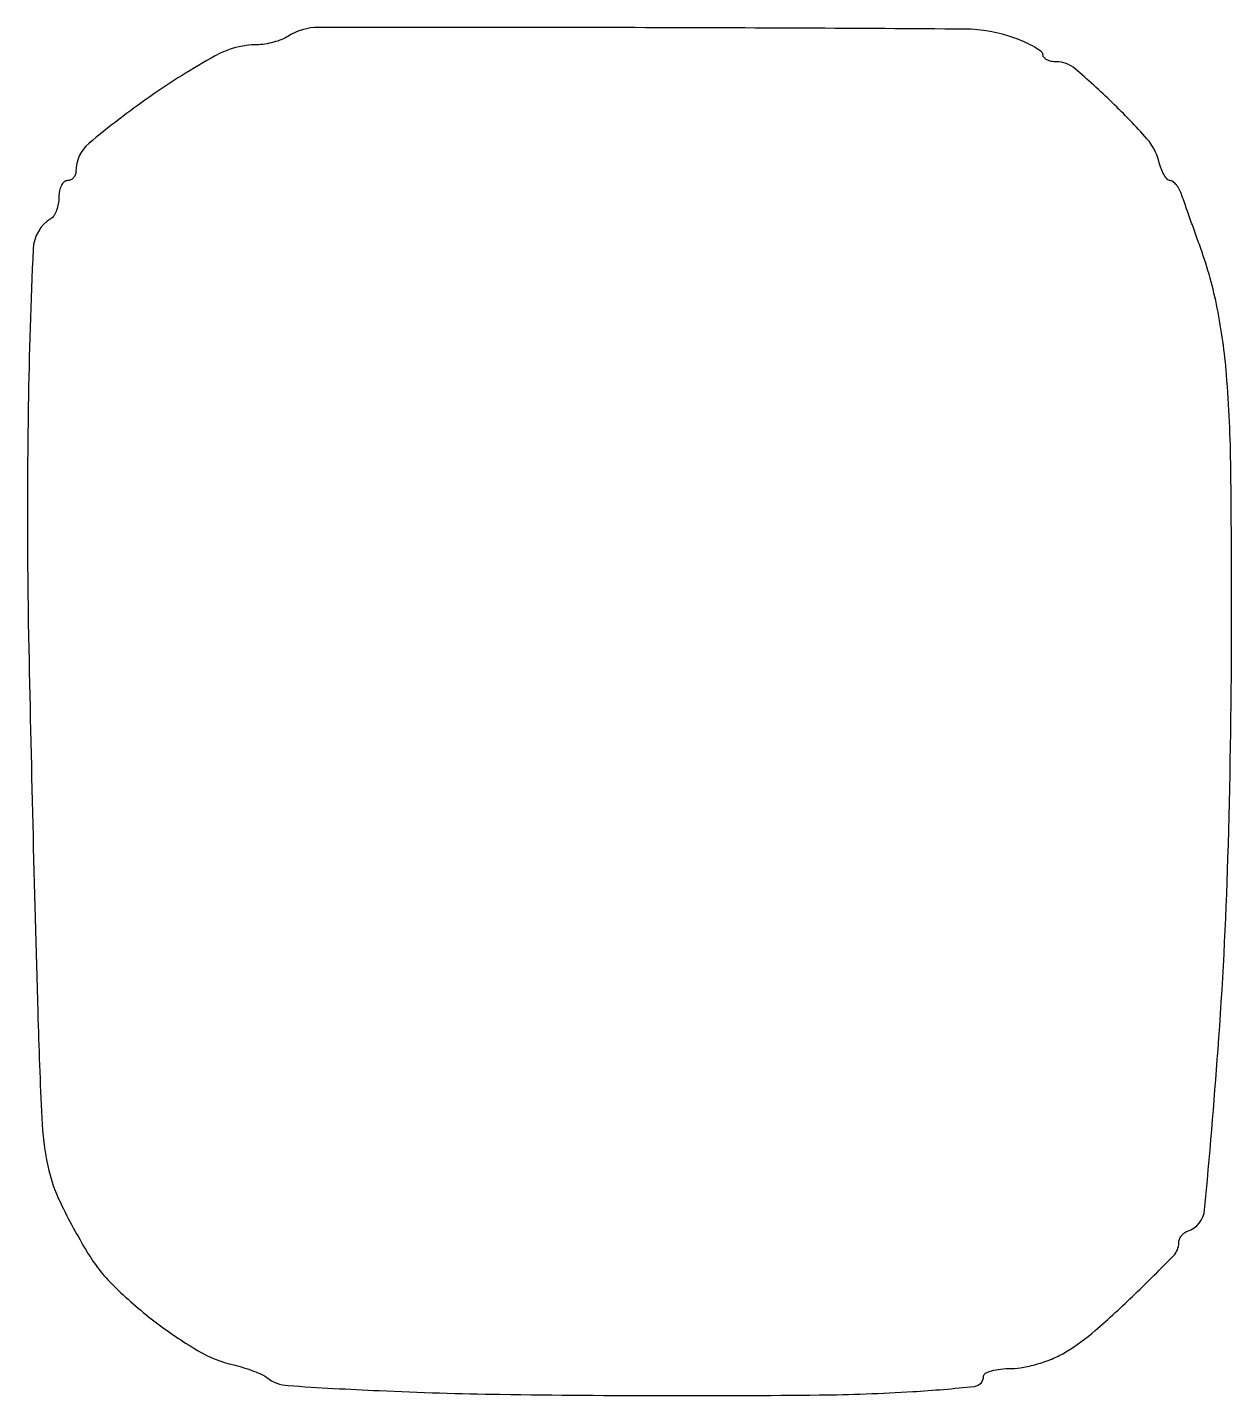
# Model space of a CAD drawing. Extents: x 0.9 to 12.9, y 0.9 to 14.6.
import ezdxf

# ---------------------------------------------------------------- set-up
doc = ezdxf.new("R2010")
doc.units = 0

msp = doc.modelspace()

# ---------------------------------------------------------------- linework, layer by layer
msp.add_lwpolyline([(3.471333, 14.478, -0.050507), (3.409605, 14.446426, -0.027073), (3.328206, 14.419655, -0.02667), (3.241371, 14.401121, -0.037474), (3.162431, 14.39463, 0.126081), (2.746621, 14.284921, 0.025413), (2.093212, 13.875613, 0.021684), (1.485339, 13.409854, 0.22195), (1.354667, 13.129982, -0.09158), (1.348228, 13.095122, -0.095876), (1.329796, 13.065491, -0.099489), (1.302303, 13.045662, -0.107034), (1.27, 13.038667, 0.186414), (1.237675, 13.026181, 0.089706), (1.210204, 12.990393, 0.069539), (1.19158, 12.937217, 0.049547), (1.185333, 12.87433, -0.042862), (1.179631, 12.807933, -0.044374), (1.162695, 12.744276, -0.048515), (1.137852, 12.692275, -0.119207), (1.108266, 12.662363, 0.24795), (0.928537, 12.356404, 0.007032), (0.87991, 10.786478, 0.009161), (0.883175, 8.490125, 0.002291), (0.974383, 4.741333, 0.004636), (1.014811, 3.682951, 0.039013), (1.074533, 3.209344, 0.062638), (1.20014, 2.840882, 0.021733), (1.468399, 2.346448, 0.062513), (1.729242, 2.014101, 0.031109), (2.132932, 1.661249, 0.031011), (2.569682, 1.36622, 0.074408), (2.93103, 1.2204, -0.015852), (3.030676, 1.193174, -0.015877), (3.128343, 1.159702, -0.015909), (3.211549, 1.125136, -0.058876), (3.260139, 1.0958, 0.149913), (3.473031, 1.014893, 0.005035), (4.382284, 0.96438, 0.007769), (5.588866, 0.928305, 0.003122), (7.239, 0.914927, 0.003099), (8.773855, 0.921581, 0.012645), (9.705842, 0.95498, 0.011586), (10.32229, 1.007058, 0.383081), (10.414, 1.109192, -0.281952), (10.432019, 1.138605, -0.050167), (10.49483, 1.16306, -0.041339), (10.583726, 1.180008, -0.026159), (10.689167, 1.18565, 0.047177), (10.81411, 1.19761, 0.026116), (10.963017, 1.234356, 0.025824), (11.111281, 1.287771, 0.037547), (11.235018, 1.351013, 0.041859), (11.526514, 1.564091, 0.013402), (11.922461, 1.926856, 0.007014), (12.308769, 2.310949, 0.196016), (12.361333, 2.43988, -0.092865), (12.367902, 2.474943, -0.070111), (12.387086, 2.509208, -0.068663), (12.415495, 2.537498, -0.081289), (12.449003, 2.555112, 0.297281), (12.619333, 2.76961, 0.00488), (12.752952, 4.36718, 0.010905), (12.852103, 6.276868, 0.006879), (12.888502, 8.509, 0.00358), (12.880889, 10.159313, 0.016995), (12.837684, 11.102813, 0.029152), (12.745607, 11.765628, 0.036938), (12.580634, 12.361333, -0.000375), (12.524616, 12.518066, -0.000381), (12.469172, 12.673938, -0.00037), (12.421182, 12.809497, -0.001581), (12.392862, 12.8905, 0.037009), (12.368405, 12.947209, 0.046734), (12.337373, 12.995143, 0.0541), (12.304755, 13.028377, 0.173371), (12.27597, 13.038667, -0.215366), (12.24742, 13.051562, -0.047909), (12.215234, 13.096028, -0.041553), (12.184913, 13.159161, -0.029704), (12.161347, 13.233938, 0.120575), (12.043901, 13.456319, 0.018795), (11.697738, 13.818004, 0.01626), (11.326031, 14.155515, 0.178021), (11.139777, 14.224, -0.048855), (11.088837, 14.228989, -0.068855), (11.045768, 14.243875, -0.089038), (11.016766, 14.265824, -0.188518), (11.006667, 14.291658, 0.232954), (10.990859, 14.323746, 0.02832), (10.924071, 14.369309, 0.028867), (10.833203, 14.417118, 0.019914), (10.725489, 14.460991, 0.085254), (10.226075, 14.55026, 0.001109), (7.039326, 14.564803, 0.000702), (3.775723, 14.567873, 0.144307)], format="xyb", close=True)

doc.saveas('drawing.dxf')
